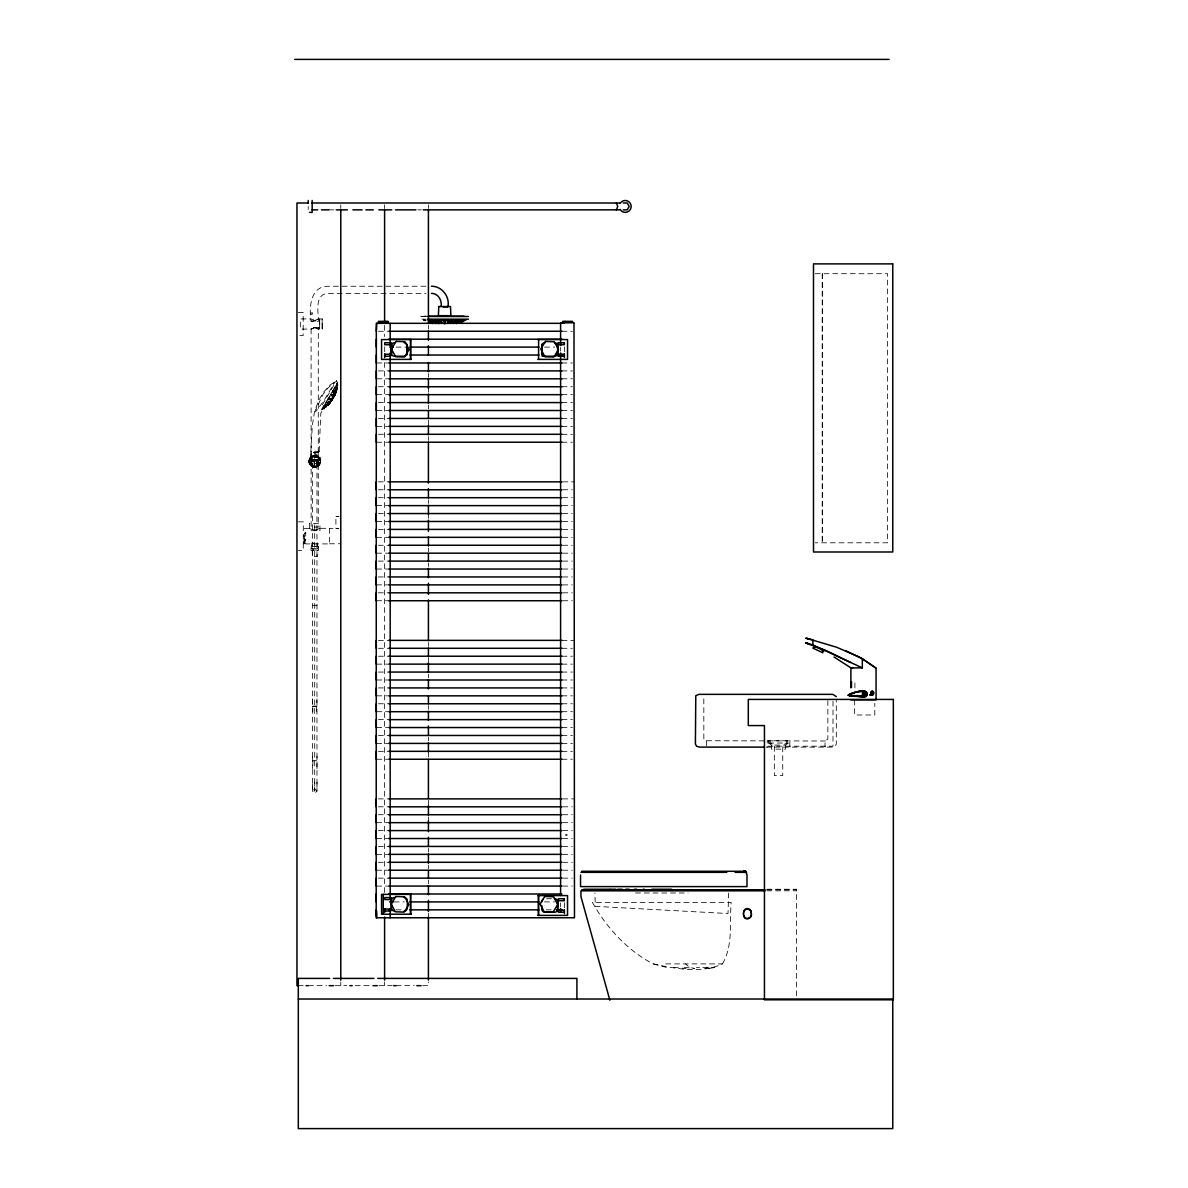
<?xml version="1.0" encoding="UTF-8"?>
<svg xmlns="http://www.w3.org/2000/svg" width="1188" height="1188" viewBox="0 0 1188 1188"><rect width="100%" height="100%" fill="white"/><g stroke="black" fill="none" stroke-linecap="round" stroke-linejoin="round"><path stroke-width="0.75" stroke-dasharray="5 3.75" d="M332.284 399.48L329.462 398.93L333.056 398.782L331.615 398.975L331.259 400.668L331.363 398.648M425.957 316.216L420.894 316.498L420.894 319.186L426.284 319.186M833.011 701.217L832.996 746.183L766.29 746.183M854.662 699.866L854.662 714.983L874.799 714.983L874.799 703.222M424.755 319.275L424.755 320.715L425.972 320.715M303.282 543.599L304.692 543.614L304.707 540.095L305.509 540.169L305.732 543.911L329.477 543.911L329.477 528.318L320.077 528.318L315.488 530.457L309.326 528.318L303.282 528.63M319.171 451.277L320.79 413.261L337.481 383.085L336.516 380.635L329.863 385.15L323.567 392.174L318.696 400.282L314.612 411.345L312.34 425.319L310.87 451.277L319.171 451.277L316.424 451.277M318.102 465.057L318.31 458.033L318.8 464.449L317.33 465.83C304.781 465.904 317.181 467.73 318.8 464.449C320.641 460.588 318.607 455.865 314.063 456.37A4.039 2.51 -0.9 0 0 313.276 456.534C308.301 456.801 312.786 471.101 311.598 461.746C309.741 448.871 312.919 467.433 310.914 465.904L314.701 467.285L317.671 466.468L315.756 467.181M308.984 460.276L312.429 456.058C311.033 453.044 318.384 453.044 316.988 456.058L317.671 456.4M319.305 457.826L318.087 456.667L319.29 465.057L317.79 466.394C325.631 455.346 314.954 452.376 317.79 466.394L313.32 467.107L310.038 464.968L309.415 463.914L312.459 466.825L308.984 462.592L311.33 466.216L311.523 456.563L309.37 459.073L308.999 462.726L311.33 466.216L310.439 457.454L311.523 456.563L310.558 458.464L310.499 457.395L313.261 455.776L316.988 456.058L314.33 455.613L315.087 455.628M331.675 394.268C330.962 394.03 332.967 396.614 333.739 396.955M317.775 465.161L317.879 457.751L313.276 456.534M317.805 463.186L318.948 458.657L317.048 456.979L319.216 459.162L317.805 463.186L319.216 459.162L318.503 458.241L317.671 461.404L319.216 459.177L318.31 458.033M322.26 324.012L322.26 328.868M312.429 456.058L316.186 455.791L318.874 457.35C320.107 459.192 310.38 454.752 316.454 456.638L316.305 466.275L314.018 466.483L314.063 456.37L311.137 457.796L311.36 465.117L310.187 463.706L311.791 462.83L311.538 457.826L309.578 461.018A4.945 4.945 0 0 0 310.053 463.617L310.944 464.924L309.578 461.018M318.31 452.242L310.944 452.405L311.479 461.271L317.939 461.271L318.339 451.277M311.211 458.108L311.36 465.117L311.538 457.826L311.731 461.404L310.187 463.706L311.702 465.206L311.583 457.395M337.451 385.922C336.397 385.833 336.605 385.105 337.318 385.907M317.33 465.83L317.582 457.231L315.562 456.459M336.278 390.421C337.347 389.723 334.407 389.59 337.258 389.337M335.788 390.154C336.1 388.788 337.125 390.124 337.244 389.397M728.69 892.975L728.006 913.542L595.322 906.34L594.891 892.975M336.234 387.065C338.521 389.486 335.001 386.709 336.308 388.134M336.709 384.986C339.694 386.843 335.714 382.818 337.244 385.239M335.075 389.753L336.13 390.317L335.09 389.189M336.293 390.02L337.05 390.213M337.823 384.719L337.778 385.61M315.503 327.517L311.093 329.091L300.326 329.091L300.326 318.933L311.033 318.933L314.701 320.508L318.369 318.933L322.186 318.948L322.186 329.076L319.646 328.972L319.706 323.7M333.457 392.292C335.402 390.659 334.288 393.941 333.977 392.575M325.913 406.118C323.582 405.063 327.502 406.667 325.022 406.608M330.368 399.123L330.932 398.366L332.016 400.653M319.661 324.473L319.706 322.052M333.546 392.411L333.769 391.476M319.661 322.765L319.706 319.557M333.932 390.362L334.556 391.149M310.023 464.939L308.865 461.434L310.439 457.454L309.37 459.073M334.853 395.04L334.437 394.357C334.689 396.391 334.199 394.208 335.521 393.243M334.199 391.09L333.249 390.986L334.051 390.481M330.576 398.693L329.507 399.435L329.046 398.218M334.467 391.416L333.576 390.169L333.65 391.149M330.828 399.51L332.195 399.287M334.734 394.654C336.442 394.639 333.486 392.53 335.744 393.495C333.709 393.466 336.694 396.584 335.046 392.946L335.476 393.376M336.753 390.674L336.486 389.575M336.575 386.59L337.511 388.001M334.897 391.476C336.932 390.51 336.189 393.599 335.194 390.629M332.076 399.628L330.472 398.737M332.536 399.049L330.502 398.574M320.552 461.434A5.851 5.851 0 0 1 311.791 466.498A5.851 5.851 0 0 1 311.791 456.37A5.851 5.851 0 0 1 320.552 461.434L319.379 464.939L316.958 466.825L320.003 463.914L319.379 464.939L320.448 460.38L318.206 456.756L315.087 455.613M331.541 395.604C333.412 398.589 332.685 395.218 333.62 397.208M327.546 405.167L326.225 404.544M336.219 388.372L335.061 387.852L336.174 387.57C333.62 387.258 337.021 387.823 335.58 388.134M332.892 397L332.521 395.604L332.031 396.243M304.707 540.095L303.282 543.748L305.732 543.911M334.838 392.545L333.858 391.58M333.472 396.376L332.521 395.604M336.219 391.179C336.056 392.189 334.764 392.426 336.694 391.55M337.229 388.417L336.278 387.11M335.506 391.283L336.308 392.53M336.219 392.679L335.105 391.283M305.509 540.169L304.098 540.124L303.282 543.748L305.509 543.673M334.927 393.837L335.194 393.035M319.661 321.25L319.661 320.121M335.877 393.05L335.58 393.792L335.328 392.738M326.863 402.049C326.269 404.841 328.898 401.039 326.284 402.777M334.719 395.916L333.65 395.366L334.615 396.139M334.363 396.54C333.739 394.089 333.056 396.48 334.481 396.183M329.061 404.752C328.066 402.331 329.492 405.776 328.126 403.222M327.606 402.034L329.893 403.326L328.928 402.687M331.601 399.376L332.774 399.331M334.764 394.758C334.778 394.134 332.803 393.139 335.981 393.599M328.2 402.554L328.601 401.886M335.239 394.876L333.59 394.906L334.734 395.277M332.878 395.827L333.412 397.223M332.61 399.495L332.12 398.203L332.135 399.257M311.39 464.894L310.187 463.706L311.301 465.057L310.187 463.706L311.731 461.404M335.12 395.307L333.605 394.713M336.1 391.802L335.105 390.704M333.011 397.713L332.967 396.644M854.885 687.837L854.885 680.189M333.858 397.46L332.833 396.198L333.531 396.985M330.992 399.287L328.928 398.203L329.997 399.138M335.759 393.985L335.224 395.099M337.481 383.085L321.547 409.325L321.369 411.464L324.933 404.826M330.101 403.163L329.15 402.584M332.477 395.827L332.402 394.891M334.823 393.376L334.571 395.114M332.031 395.025L330.917 394.817L332.536 395.322M333.739 397.698L332.536 397.386L333.843 397.312M333.873 396.228L333.798 395.188L333.977 395.96M334.496 396.376L333.427 395.99L334.749 395.797M330.338 401.856C327.027 399.747 331.556 404.172 329.388 401.024M310.974 312.993L312.355 312.696L312.355 314.315L311.063 314.33L311.063 312.711M334.274 391.788L335.64 393.703M319.661 318.978L319.572 329.091L313.914 327.517L318.191 329.002M330.784 401.499C330.843 400.772 330.947 402.361 330.591 400.935L330.368 401.381C329.477 398.975 332.788 402.197 330.368 401.381L330.264 400.49M311.538 457.826L309.667 462.162L309.652 461.211M330.873 401.633C328.853 401.678 331.808 403.564 329.596 401.529M334.927 395.099L331.274 401.44L330.205 400.801L333.843 394.505L334.927 395.099L331.274 401.44L330.205 400.801L331.274 401.44M333.635 393.688L333.991 392.827M331.764 400.905L330.873 399.302M722.438 963.899C733.219 945.559 729.551 922.883 731.14 902.449L592.441 902.449C606.637 927.754 627.264 950.281 653.058 963.899C675.126 968.665 701.366 973.863 722.438 963.899L665.087 963.899M322.988 408.494C325.245 410.365 323.284 406.697 323.314 408.761M324.354 407.588L323.893 408.39M328.541 398.886L329.017 398.114L330.041 398.752L329.254 399.109M322.423 404.737L336.516 380.635M323.908 407.276C324.948 409.444 323.225 407.261 324.19 408.434M310.558 458.464L311.39 457.558L312.028 465.666L311.419 457.529M330.457 403.148L330.175 402.079M317.835 461.256L319.216 459.177M330.62 402.851L330.516 402.168M329.388 404.291C329.343 401.9 330.309 405.182 328.259 403.831M329.715 402.212L330.19 401.603M327.071 405.375C325.705 403.519 329.15 407.425 327.829 404.959M331.541 400.193L330.784 400.356L331.779 399.955M326.21 404.841L327.71 404.974M327.205 403.222L326.804 402.257L327.843 402.881M331.898 395.069L330.903 394.817L332.298 395.159M328.185 403.326L329.15 403.92L327.532 403.905M331.17 399.079L332.076 398.708M329.685 403.875L328.898 403.935M318.488 465.904L319.29 465.057M332.432 399.257L332.581 398.485M324.859 405.509L326.18 406.326M318.503 464.85L315.414 466.498L312.325 465.948M330.457 401.381L330.442 400.445L330.65 401.173M329.002 404.113L328.23 404.039M328.348 405.242L327.264 405.568M314.701 455.657L310.023 457.929L312.815 455.91L316.602 455.91L314.701 455.598L318.206 456.756L320.448 460.38L317.151 456.207L320.27 460.647L318.503 457.083L320.211 459.489M311.791 545.856L311.301 546.332C309.533 550.49 319.884 550.49 318.102 546.332L311.791 545.856L311.791 543.094L317.627 543.094L317.627 545.856M310.023 457.929L313.558 455.702M304.707 533.427L305.732 532.447L305.732 539.827L304.247 538.773L304.247 533.457L305.732 532.402C303.608 533.011 303.326 538.09 305.732 539.783L304.707 538.803M328.096 405.732L326.641 405.583M328.215 405.346L327.368 405.375M331.11 398.93L331.898 399.094M324.725 407.128L325.928 407.603M316.973 768.591L316.973 756.251M768.666 741.03L768.666 743.049L771.487 745.084L785.58 745.084L788.401 743.049L788.401 741.03M310.825 457.053L313.053 455.836M320.018 528.363L313.914 530.457L309.326 528.318M330.962 398.901L329.789 398.351M324.131 408.88L323.997 408.954M318.236 319.037L314.701 320.508L311.182 319.037M311.226 329.002L314.701 327.576M312.8 456.712L311.954 457.142M312.429 698.782L312.889 711.345M316.528 706.578L312.429 706.311L316.973 706.311L314.701 705.865M318.072 466.231L316.097 467.107M329.239 398.47L330.056 398.767M333.383 396.02L334.17 395.797M334.184 394.55L335.402 394.594L334.392 394.089M704.796 968.502L708.404 967.344M328.868 401.529L330.635 401.93L330.635 400.831M326.358 402.687L327.249 403.029M312.429 756.251L312.429 768.591M312.889 760.632L312.429 791.06L314.701 793.332L316.973 791.06L316.973 459.786L312.429 459.786L312.429 760.751L316.528 760.632M332.447 398.619L332.135 399.168M312.429 605.331L316.973 605.331M333.65 394.891L334.392 394.698M316.305 466.275L312.786 466.156M708.805 968.502L715.621 967.344M313.825 705.895L312.889 706.578M825.378 741L705.256 740.748L703.845 738.995L703.816 696.554M335.016 391.491L336.011 391.609M313.157 543.436L314.701 543.272M335.907 516.409L338.832 516.409L335.907 516.409L335.907 528.422L338.654 528.497L329.477 528.437M313.691 466.424L314.701 466.364L314.404 456.489M421.695 316.439L426.7 316.142M313.825 706.756L315.577 706.712M314.3 453.994L315.845 454.054M329.477 543.792L339.753 543.748M328.824 209.86L336.234 209.86M417.656 209.86L421.413 209.86M815.235 273.715L887.599 273.715L887.599 542.797L815.235 542.797M425.883 286.234L327.858 286.234C310.023 286.412 308.954 308.345 311.033 321.309L318.369 321.309C318.592 312.607 314.107 294.297 327.858 293.377L425.883 293.377M298.307 312.489L303.178 312.489L303.178 335.536L298.307 335.536M420.894 316.498L428.423 316.439M423.596 319.186L423.596 320.24L426.017 320.24M311.137 320.983L318.28 320.983M378.408 331.259L387.852 331.259M561.998 331.259L572.378 331.259M396.153 347.104L406.281 347.104M544.505 347.104L554.633 347.104M376.789 362.964L387.852 362.964M561.998 362.964L572.378 362.964M378.408 370.894L387.852 370.894M561.998 370.894L572.378 370.894M376.789 378.809L387.852 378.809M561.998 378.809L572.378 378.809M378.408 386.739L387.852 386.739M561.998 386.739L572.378 386.739M376.789 394.668L387.852 394.668M561.998 394.668L572.378 394.668M378.408 402.584L387.852 402.584M561.998 402.584L572.378 402.584M376.789 410.513L387.852 410.513M561.998 410.513L572.378 410.513M378.408 418.443L387.852 418.443M561.998 418.443L572.378 418.443M376.789 426.373L387.852 426.373M561.998 426.373L572.378 426.373M378.408 434.288L387.852 434.288M561.998 434.288L572.378 434.288M376.789 442.218L387.852 442.218M561.998 442.218L572.378 442.218M310.944 451.277L311.627 451.277M318.473 452.405L310.944 452.405L311.345 460.038M311.731 460.038L317.671 460.038M311.479 460.231L317.939 460.231M378.289 481.853L387.734 481.853M562.815 481.853L573.878 481.853M378.289 489.768L387.734 489.768M562.815 489.768L572.26 489.768M378.289 497.698L387.734 497.698M562.815 497.698L572.26 497.698M376.67 505.628L387.734 505.628M562.815 505.628L572.26 505.628M378.289 513.558L387.734 513.558M562.815 513.558L572.26 513.558M376.67 521.473L387.734 521.473M562.815 521.473L572.26 521.473M298.411 521.829L303.282 521.829L303.282 550.4L298.411 550.4M378.289 529.403L387.734 529.403M562.815 529.403L572.26 529.403M376.67 537.332L387.734 537.332M562.815 537.332L572.26 537.332M378.289 545.262L387.734 545.262M562.815 545.262L572.26 545.262M311.301 548.351L318.102 548.351M376.67 553.177L387.734 553.177M562.815 553.177L572.26 553.177M378.289 561.107L387.734 561.107M562.815 561.107L572.26 561.107M376.67 569.037L387.734 569.037M562.815 569.037L572.26 569.037M378.289 576.952L387.734 576.952M562.815 576.952L572.26 576.952M376.67 584.882L387.734 584.882M562.815 584.882L572.26 584.882M378.289 592.812L387.734 592.812M562.815 592.812L572.26 592.812M376.67 600.742L387.734 600.742M562.815 600.742L572.26 600.742M378.408 640.362L387.852 640.362M561.998 640.362L573.997 640.362M378.408 648.292L387.852 648.292M561.998 648.292L572.378 648.292M378.408 656.221L387.852 656.221M561.998 656.221L572.378 656.221M376.789 664.137L387.852 664.137M561.998 664.137L572.378 664.137M378.408 672.066L387.852 672.066M561.998 672.066L572.378 672.066M376.789 679.996L387.852 679.996M561.998 679.996L572.378 679.996M378.408 687.926L387.852 687.926M561.998 687.926L572.378 687.926M376.789 695.841L387.852 695.841M561.998 695.841L572.378 695.841M378.408 703.771L387.852 703.771M561.998 703.771L572.378 703.771M376.789 711.701L387.852 711.701M561.998 711.701L572.378 711.701M378.408 719.631L387.852 719.631M561.998 719.631L572.378 719.631M376.789 727.546L387.852 727.546M561.998 727.546L572.378 727.546M378.408 735.476L387.852 735.476M561.998 735.476L572.378 735.476M768.666 743.049L788.401 743.049M376.789 743.406L387.852 743.406M561.998 743.406L572.378 743.406M766.008 747.118L832.09 747.118L835.075 746.227L836.307 744.074L836.307 700.519M378.408 751.336L387.852 751.336M561.998 751.336L572.378 751.336M376.789 759.251L387.852 759.251M561.998 759.251L572.378 759.251M378.289 798.885L387.734 798.885M562.815 798.885L573.878 798.885M378.289 806.815L387.734 806.815M562.815 806.815L572.26 806.815M378.289 814.73L387.734 814.73M562.815 814.73L572.26 814.73M376.67 822.66L387.734 822.66M562.815 822.66L572.26 822.66M378.289 830.59L387.734 830.59M562.815 830.59L572.26 830.59M376.67 838.52L387.734 838.52M562.815 838.52L572.26 838.52M378.289 846.435L387.734 846.435M562.815 846.435L572.26 846.435M376.67 854.365L387.734 854.365M562.815 854.365L572.26 854.365M378.289 862.295L387.734 862.295M562.815 862.295L572.26 862.295M376.67 870.21L387.734 870.21M562.815 870.21L572.26 870.21M378.289 878.14L387.734 878.14M562.815 878.14L572.26 878.14M376.67 886.07L387.734 886.07M562.815 886.07L572.26 886.07M766.854 889.248L796.524 889.248L796.524 996.509M766.854 889.767L796.524 889.767M766.854 890.822L796.524 890.822M635.521 892.975L688.06 892.975M394.193 901.915L404.321 901.915M544.386 901.915L554.514 901.915M396.035 909.845L402.48 909.845M546.228 909.845L551.752 909.845M696.376 967.344L699.584 967.344M702.791 967.344L714.82 967.344M298.203 985.669L304.47 985.669M308.375 985.669L326.626 985.669M335.046 985.669L346.733 985.669M355.153 985.669L371.265 985.669M378.868 985.669L392.114 985.669M396.02 985.669L414.256 985.669M422.69 985.669L428.423 985.669L428.423 981.956M546.525 898.752L554.44 898.752M311.404 464.909L310.187 463.706L312.028 465.666M304.692 543.614L305.271 540.139M322.423 409.4L322.2 409.563M673.507 967.344L686.174 968.502M684.333 967.344L694.772 968.502L689.56 967.344L685.535 963.899M331.333 398.916L330.932 398.366M334.303 394.52L334.793 394.817M331.066 401.217L330.531 402.108M329.343 402.346L330.413 402.762M335.655 391.179L335.476 391.743M653.459 963.899L666.29 967.344M326.893 405.346L326.923 406.073M318.874 457.35L319.379 457.929L317.151 456.207L319.676 458.509M423.596 320.24L425.304 320.834M311.731 466.468L313.647 467.181M313.261 467.107L311.315 466.171M316.142 455.776L318.354 456.905M315.845 455.776L318.206 456.756M334.155 393.599L335.669 394.357M333.412 390.436L334.303 390.822M335.254 387.526L336.62 387.971M324.487 405.88L325.378 406.281M329.982 399.227L329.462 398.93M316.29 456.044L317.745 456.712M315.845 467.107A5.777 5.777 0 0 1 312.266 466.676L309.726 464.374L309.147 462.236L310.454 465.102L313.112 466.825M336.546 385.001L337.437 385.476M334.63 394.223L333.709 393.688M334.051 392.679L333.472 391.981M332.061 395.871L331.511 395.366M324.963 406.593L326.626 406.771L325.557 406.905M329.432 401.099L330.398 401.678M335.179 389.694L336.204 390.258M327.546 403.801L328.586 404.351M333.709 392.248L334.734 392.812M333.828 393.54L334.808 394.089M330.858 400.208L331.838 400.742M325.141 406.415L326.24 406.341M316.528 711.345L316.973 698.782M332.373 396.064L333.353 396.629M331.779 398.633L332.744 399.183M329.551 398.633L330.62 399.242M336.798 387.422L337.169 388.58L336.159 387.318M331.645 395.025L332.699 395.634M332.18 395.767L333.204 396.361M332.892 396.926L333.709 397.52M331.972 398.544L332.922 399.109M330.813 398.752L331.794 399.317M327.843 401.737L328.734 401.9M333.605 391.639L334.645 392.263M333.798 392.976L335.224 393.971M332.165 400.43L331.289 399.703L331.497 400.43M331.333 401.188L330.442 400.445M328.185 401.811L329.18 402.42M326.076 405.925L324.71 405.509M331.853 394.787L332.506 395.114M311.657 466.156L312.266 466.676L309.726 464.374M706.578 740.956L706.682 747.118M318.889 458.523L318.087 456.667M310.914 464.85L311.33 466.216M332.803 396.109L332.967 397.163M334.868 392.693L335.075 393.525M311.598 461.746L311.791 462.83M308.865 461.434L309.177 463.335M311.078 451.277L311.093 452.242M827.858 700.549L827.858 738.995L825.036 741.03L825.007 747.118M822.423 273.715L822.423 542.797M822.185 273.715L822.185 542.797M789.842 747.118L789.842 740.777L767.225 740.777L767.225 747.118M787.005 740.777L787.005 743.049L782.744 745.084L782.744 775.526L774.324 775.526L774.324 745.084L770.062 743.049L770.062 740.777M785.58 745.084L785.58 749.138L771.487 749.138L771.487 745.084M564.389 346.792L564.389 352.183M564.389 902.791L564.389 908.181M560.602 347.401L560.602 351.113M560.602 902.954L560.602 906.667M428.423 204.841L428.423 208.553M428.423 325.408L428.423 329.106M428.423 373.626L428.423 377.339M428.423 388.461L428.423 392.174M428.423 405.153L428.423 408.865M428.423 419.988L428.423 425.556M428.423 436.679L428.423 440.392M428.423 499.747L428.423 503.46M428.423 514.582L428.423 518.295M428.423 547.965L428.423 551.678M428.423 562.8L428.423 566.513M428.423 642.56L428.423 646.257M428.423 657.395L428.423 662.963M428.423 674.086L428.423 677.799M428.423 705.613L428.423 709.325M428.423 737.139L428.423 740.852M428.423 751.974L428.423 757.543M428.423 800.207L428.423 805.761M428.423 816.899L428.423 820.611M428.423 848.425L428.423 852.138M428.423 865.116L428.423 868.829M428.423 879.952L428.423 883.664M428.423 913.334L428.423 917.047M384.6 204.841L384.6 208.553M384.6 325.408L384.6 336.531M384.689 346.792L384.689 352.183M384.6 362.503L384.6 892.945M384.6 981.956L384.6 985.669M340.778 204.841L340.778 208.553M340.778 981.956L340.778 985.669M322.186 318.948L322.186 329.076M316.973 782.179L316.973 791.06L314.701 788.773L312.429 791.06L312.429 782.179M314.701 524.71L314.701 791.06L314.701 782.179M308.197 206.43L308.197 209.4M312.31 456.86L312.296 463.513L317.122 463.513L317.107 456.86L312.31 456.86M312.31 549.97L312.296 556.637L317.122 556.637L317.107 549.97L312.31 549.97M318.399 546.406L318.384 550.46L311.004 550.46L311.004 546.406L318.399 546.406M309.489 523.581L309.429 530.724L319.973 530.724L319.914 523.581L309.489 523.581M337.11 383.16C337.407 393.748 331.333 404.276 322.007 409.296L337.11 383.16M315.845 409.712L315.548 411.835L324.086 400.371L334.942 381.972L328.304 387.659L323.062 394.238L315.845 409.712M309.726 458.509L309.311 459.192L310.9 457.083L309.726 458.509M318.325 327.517L311.093 327.517L311.137 527.056L318.28 527.056L318.28 327.383M319.765 460.706L318.399 458.375L319.75 460.706"/><path stroke-width="1.5" d="M807.127 638.476L836.5 647.193L858.271 656.578L862.325 658.776L862.325 667.879L812.889 644.965L812.889 639.842L806.162 638.253M834.021 656.979L850.89 667.864L850.89 687.837M851.484 681.66L851.484 687.347M462.741 320.344L462.295 321.978L462.637 320.344M434.066 321.77L433.828 320.418M455.375 321.948C454.276 317.508 457.469 323.166 455.078 321.978M435.877 321.309L435.357 323.299L436.174 323.448L436.159 321.295M440.971 321.978L440.986 320.478M448.515 321.74L448.128 320.463M431.11 321.102L431.348 322.661L430.561 320.938M439.04 321.918L438.966 323.492L438.714 321.978M437.436 321.77L436.932 320.225M452.183 321.948L452.45 320.255L451.633 320.344M462.295 320.255L461.523 321.978L462.31 320.211M437.451 321.978L437.466 320.478M452.197 321.74L452.212 320.211M429.299 321.978L429.18 320.344M429.611 322.72L429.833 321.235M431.199 322.542L431.214 321.027M432.729 323.448L432.684 321.859M439.011 323.433L438.818 321.844M441.104 321.77L440.6 320.225M448.648 321.948L448.515 320.211M458.538 322.542L458.553 321.027M460.573 320.344L460.157 321.859M434.244 321.978L434.08 320.255M455.553 321.74L455.568 320.211M462.295 321.978L463.127 320.211M430.858 320.211L431.482 321.978L431.482 320.344M458.405 321.859L458.464 320.211L457.84 321.978M431.482 321.978L431.511 320.478L431.586 321.948M438.803 322.809L438.818 321.146M444.951 321.77C443.733 317.82 445.441 323.047 444.267 321.859M444.951 322.616L444.965 320.255M455.643 321.859L455.672 320.344M462.652 321.859L463.023 320.255M430.338 322.75L430.011 321.295L429.714 322.75M438.966 323.492L438.996 321.978M448.767 321.77L448.797 320.255M437.644 321.859L437.451 320.255M452.405 321.77L452.45 320.255M452.39 321.859L452.435 320.344M438.907 322.765L438.951 321.235M445.069 322.542L445.099 320.344M448.812 321.859L448.856 320.344M455.687 321.71L455.746 320.255M447.98 306.534C449.866 296.495 441.832 286.07 431.422 286.234M870.18 694.98L871.324 693.02M873.596 693.584C874.368 691.743 871.725 689.842 870.997 692.277C869.527 696.673 877.011 693.614 871.279 693.584M872.289 692.456C872.72 694.817 871.086 691.223 872.601 692.812M743.45 913.854L743.614 912.176M751.38 913.527C752.598 919.215 743.747 921.101 743.614 914.864M404.143 342.753A3.163 3.163 0 0 1 407.306 345.916L407.202 353.876L407.202 344.891M541.773 345.916L542.203 344.342L541.876 353.876A3.163 3.163 0 0 0 544.936 356.222M407.306 353.059A3.163 3.163 0 0 1 404.143 356.222L394.431 356.222A3.163 3.163 0 0 1 391.253 353.059L391.431 344.891L391.431 353.876M863.602 696.747L863.141 696.821A39.635 39.635 0 0 0 850.103 696.005L849.093 695.426L863.572 696.911A2.97 2.97 0 0 0 867.225 694.356A2.97 2.97 0 0 0 864.225 691.06L863.75 691.074A39.635 39.635 0 0 0 849.613 694.104C846.94 696.123 861.196 688.995 863.973 691.06M743.614 912.518L743.97 910.944M751.217 914.864C751.068 918.829 745.262 920.091 743.97 916.096M866.691 695.025L865.725 691.861L862.815 691.861M616.438 209.86L617.745 206.43L616.438 202.999M814.374 646.599L812.874 648.113L822.928 652.806M743.97 911.285C744.906 906.771 751.365 908.196 751.217 912.518M866.438 695.485C858.137 698.024 830.249 692.96 864.181 696.599A2.614 2.614 0 0 0 866.884 694.044L866.705 694.861L866.839 694.03A2.614 2.614 0 0 0 864.225 691.416L856.771 691.891L849.613 694.104M744.609 910.201L747.415 908.701L750.237 910.201M459.919 320.463L460.008 321.978M457.915 322.631L457.929 321.146M450.401 322.765C452.346 322.483 449.109 323.418 450.371 321.235M444.178 323.745L445.114 323.73M459.504 322.765L459.711 322.705M428.586 320.211L429.343 321.948M460.365 321.918L460.246 320.433M458.42 320.344L458.123 321.948M863.869 692.396C867.151 695.277 861.478 696.955 864.671 692.396M864.567 695.678L863.958 695.678M447.876 322.75L447.876 320.998M450.727 323.329L450.742 323.492M444.965 320.433L444.223 320.344M864.225 691.416L863.75 691.461A2.614 2.614 0 0 0 862.414 692.173M444.654 323.27L444.654 320.211M850.979 667.864L862.325 667.879M851.113 667.849L852.984 667.745M850.103 696.005L863.141 696.821M294.669 59.4L889.099 59.4M308.375 202.999L296.955 202.999L296.955 985.669L298.203 985.669M311.88 202.999L619.423 202.999M623.255 202.999L627.219 202.999L629.195 206.43L627.219 209.86L623.255 209.86M312.162 209.86L317.716 209.86M321.428 209.86L328.824 209.86M336.219 209.86L347.342 209.86M352.895 209.86L362.162 209.86M365.83 209.86L373.27 209.86M378.824 209.86L391.788 209.86M395.485 209.86L415.859 209.86M423.255 209.86L619.423 209.86M309.519 212.37L312.162 212.37L312.162 200.475M443.124 306.86L447.653 306.86M428.883 316.216L464.003 316.216M427.843 316.498L468.428 316.498M427.843 319.186L468.428 319.186M428.363 320.24L465.755 320.24M428.541 320.715L464.567 320.715M378.319 321.354L388.194 321.354M562.592 321.354L572.468 321.354L572.468 322.334L562.592 322.334M378.319 322.334L388.194 322.334M561.078 322.705L573.982 322.705M561.998 323.329L376.314 323.329L376.195 917.775L574.472 917.775L573.997 323.329M376.314 331.259L376.789 323.329M388.788 331.259L561.998 331.259M376.314 339.189L376.314 347.104M388.788 339.189L561.998 339.189M411.241 339.575L381.556 339.575L381.556 359.4L411.241 359.4M537.837 339.575L567.537 339.575L567.537 359.4L537.837 359.4M389.694 347.104L393.376 347.104M409.964 347.104L538.981 347.104M542.203 353.876L541.773 353.059M384.719 354.247L390.659 354.247L390.659 356.222L384.719 356.222M564.359 354.247L558.419 354.247L558.419 356.222L564.359 356.222M376.314 355.034L376.314 362.964M409.964 355.034L538.981 355.034M557.41 355.034L561.998 355.034M388.788 362.964L561.998 362.964M376.314 370.894L376.314 378.809M388.788 370.894L561.998 370.894M388.788 378.809L561.998 378.809M376.314 386.739L376.314 394.668M388.788 386.739L561.998 386.739M388.788 394.668L561.998 394.668M376.314 402.584L376.314 410.513M388.788 402.584L561.998 402.584M388.788 410.513L561.998 410.513M376.314 418.443L376.314 426.373M388.788 418.443L561.998 418.443M388.788 426.373L561.998 426.373M376.314 434.288L376.314 442.218M388.788 434.288L561.998 434.288M388.788 442.218L561.998 442.218M376.195 481.853L376.195 489.768M388.669 481.853L561.879 481.853M388.669 489.768L561.879 489.768M376.195 497.698L376.195 505.628M388.669 497.698L561.879 497.698M388.669 505.628L561.879 505.628M376.195 513.558L376.195 521.473M388.669 513.558L561.879 513.558M388.669 521.473L561.879 521.473M376.195 529.403L376.195 537.332M388.669 529.403L561.879 529.403M388.669 537.332L561.879 537.332M376.195 545.262L376.195 553.177M388.669 545.262L561.879 545.262M388.669 553.177L561.879 553.177M376.195 561.107L376.195 569.037M388.669 561.107L561.879 561.107M388.669 569.037L561.879 569.037M376.195 576.952L376.195 584.882M388.669 576.952L561.879 576.952M388.669 584.882L561.879 584.882M376.195 592.812L376.195 600.742M388.669 592.812L561.879 592.812M388.669 600.742L561.879 600.742M376.314 640.362L376.314 648.292M388.788 640.362L561.998 640.362M388.788 648.292L561.998 648.292M376.314 656.221L376.314 664.137M388.788 656.221L561.998 656.221M388.788 664.137L561.998 664.137M376.314 672.066L376.314 679.996M388.788 672.066L561.998 672.066M388.788 679.996L561.998 679.996M376.314 687.926L376.314 695.841M388.788 687.926L561.998 687.926M872.527 693.376L871.591 693.584L871.725 692.456M871.131 694.119L873.447 694.119M870.893 694.534L873.21 694.534M869.779 694.95L872.883 694.832M388.788 695.841L561.998 695.841M850.89 699.866L876.061 699.866L876.061 668.161L862.325 658.776L845.381 650.623M376.314 703.771L376.314 711.701M388.788 703.771L561.998 703.771M388.788 711.701L561.998 711.701M376.314 719.631L376.314 727.546M388.788 719.631L561.998 719.631M388.788 727.546L561.998 727.546M376.314 735.476L376.314 743.406M388.788 735.476L561.998 735.476M388.788 743.406L561.998 743.406M764.181 747.118L699.613 747.118L696.628 746.227L695.396 744.074L695.782 695.723L698.915 694.356L832.788 694.356L836.293 696.584M376.314 751.336L376.314 759.251M388.788 751.336L561.998 751.336M388.788 759.251L561.998 759.251M376.195 798.885L376.195 806.815M388.669 798.885L561.879 798.885M388.669 806.815L561.879 806.815M376.195 814.73L376.195 822.66M388.669 814.73L561.879 814.73M388.669 822.66L561.879 822.66M376.195 830.59L376.195 838.52M388.669 830.59L561.879 830.59M565.74 834.986L566.899 834.986M388.669 838.52L561.879 838.52M376.195 846.435L376.195 854.365M388.669 846.435L561.879 846.435M388.669 854.365L561.879 854.365M376.195 862.295L376.195 870.21M388.669 862.295L561.879 862.295M388.669 870.21L561.879 870.21M581.734 871.279L745.797 871.279L746.985 874.977L746.985 886.604L580.546 886.604L580.546 874.977M580.947 872.334L726.774 872.334M735.105 872.334L746.599 872.334M376.195 878.14L376.195 886.07M388.669 878.14L561.879 878.14M388.669 886.07L561.879 886.07M583.724 889.248L609.949 889.248M610.276 889.248L615.904 889.248M617.805 889.248L622.2 889.248M625.72 889.248L629.209 889.248M634.437 889.248L636.575 889.248M643.154 889.248L644.267 889.248M651.885 889.248L671.591 889.248M581.734 889.767L764.998 889.767M764.998 890.822L580.947 890.822L580.947 896.643L609.875 1000.207M376.195 894L376.195 901.915M388.669 894L561.879 894M411.241 894.386L381.556 894.386L381.556 914.211L411.241 914.211M537.837 895.574L567.537 895.574L567.537 915.399L537.837 915.399M389.575 901.915L393.258 901.915M409.845 901.915L538.862 901.915M384.719 909.058L390.659 909.058L390.659 911.033L384.719 911.033M376.195 909.845L376.67 917.775M388.669 909.845L392.352 909.845M409.845 909.845L538.862 909.845M556.355 909.845L561.879 909.845M564.359 910.246L558.419 910.246L558.419 912.221L564.359 912.221M329.67 978.407L298.307 978.407L298.307 1128.6L892.752 1128.6L892.752 999.019L298.307 999.019M333.368 978.407L373.953 978.407M377.65 978.407L576.908 978.407L576.908 999.019M306.044 985.669L308.375 985.669M329.135 985.669L333.486 985.669M349.866 985.669L352.197 985.669M372.958 985.669L377.309 985.669M393.688 985.669L396.02 985.669M416.78 985.669L421.131 985.669M435.402 323.255L436.219 323.403M431.422 293.377C438.268 293.273 442.04 300.401 441.179 306.534M856.682 695.47L863.231 696.435A2.614 2.614 0 0 1 862.072 695.455L863.275 696.45M432.387 323.388L432.387 321.859L432.952 323.492M859.978 695.812L863.231 696.435M432.031 321.785L432.506 323.403M805.85 638.194L807.766 638.624M808.122 643.495L805.598 642.916L825.541 650.311L850.43 662.414M805.776 642.96L812.889 644.965M430.026 322.824L429.254 322.616L430.398 322.735M808.479 638.788L809.28 638.981M743.822 870.745L745.797 871.279M813.676 646.391L817.79 647.787A5.435 1.173 25.5 0 1 820.641 649.183L823.626 651.276L822.571 650.46M430.784 322.542L430.605 320.894M429.581 322.542L429.492 321.146M862.325 658.776L875.987 668.101M750.861 910.944L751.38 913.854M743.45 913.527L743.614 915.206M432.09 321.8L432.12 323.329M450.49 321.309L450.519 322.809M444.342 320.255L444.371 321.948M450.49 321.146L450.519 322.676M433.739 320.211L433.769 321.74M435.536 321.235L435.565 322.765M438.342 321.933L438.357 323.448M461.701 320.433L461.731 321.948M451.856 320.478L451.871 321.978M437.11 320.211L437.125 321.74M458.212 321.102L458.226 322.616M440.793 320.211L440.807 321.74M428.853 320.255L428.853 321.77M431.17 320.255L431.17 321.77M565.146 321.354L564.062 323.329A1.767 0.891 -90 0 1 564.3 322.705A1.767 0.891 90 0 1 565.057 322.334M564.389 353.994L564.389 357.588M564.389 909.993L564.389 913.587M560.602 323.329L560.602 345.56M560.602 352.955L560.602 895.544M560.602 908.508L560.602 912.221M557.618 343.184L557.618 355.791M557.618 900.979L557.618 909.993M542.203 344.342L542.203 356.222L554.648 356.222A3.163 3.163 0 0 0 557.825 353.059L557.811 345.708A3.163 3.163 0 0 0 554.44 342.753M541.773 905.494L541.773 909.058A3.163 3.163 0 0 0 544.936 912.221L554.648 912.221A3.163 3.163 0 0 0 557.825 909.058L557.811 901.707A3.163 3.163 0 0 0 554.44 898.752M538.595 339.575L538.595 359.4M538.595 895.574L538.595 915.399M538.402 895.574L538.402 915.399M450.816 321.087L450.816 322.809M438.506 321.087L438.506 322.809M428.423 210.41L428.423 323.552M428.423 330.962L428.423 340.243M428.423 345.797L428.423 355.078M428.423 362.503L428.423 371.77M428.423 379.195L428.423 388.461M428.423 394.03L428.423 403.296M428.423 410.721L428.423 418.131M428.423 425.556L428.423 434.823M428.423 442.248L428.423 483.056M428.423 488.61L428.423 497.891M428.423 505.301L428.423 514.582M428.423 520.151L428.423 531.274M428.423 536.842L428.423 546.109M428.423 553.534L428.423 560.944M428.423 568.369L428.423 577.635M428.423 583.204L428.423 594.327M428.423 599.895L428.423 640.703M428.423 648.113L428.423 655.538M428.423 662.963L428.423 672.23M428.423 679.655L428.423 688.921M428.423 696.346L428.423 703.756M428.423 711.181L428.423 720.448M428.423 726.017L428.423 735.283M428.423 742.708L428.423 751.974M428.423 759.399L428.423 798.351M428.423 805.761L428.423 815.042M428.423 820.611L428.423 831.734M428.423 837.302L428.423 846.569M428.423 853.994L428.423 863.26M428.423 870.685L428.423 878.095M428.423 885.52L428.423 894.787M428.423 900.356L428.423 911.478M428.423 917.047L428.423 980.115M410.692 339.575L410.692 359.4M410.692 894.386L410.692 914.211M410.484 339.575L410.484 359.4M410.484 894.386L410.484 914.211M391.461 343.184L391.461 353.994M391.461 897.994L391.461 908.805M390.184 323.329L390.184 345.56M390.184 352.955L390.184 899.257M390.184 908.508L390.184 917.775M384.6 210.41L384.6 321.696M384.689 353.994L384.689 357.588M384.689 908.805L384.689 912.399M384.6 917.047L384.6 980.115M383.249 894.386L383.249 914.211M376.581 910.75L376.581 916.26M340.778 210.41L340.778 980.115M308.197 200.475L308.197 203.46M391.268 345.708A3.163 3.163 0 0 1 394.639 342.753M541.876 345.099A3.163 3.163 0 0 1 544.936 342.753M404.143 897.564A3.163 3.163 0 0 1 407.306 900.727L407.306 907.87A3.163 3.163 0 0 1 404.143 911.033M394.639 897.564A3.163 3.163 0 0 0 391.268 900.519L391.253 907.87A3.163 3.163 0 0 0 394.431 911.033M541.773 901.915A3.163 3.163 0 0 1 543.361 899.168M620.091 203.46A5.94 5.94 0 0 1 629.061 201.871A5.94 5.94 0 0 1 629.061 210.974A5.94 5.94 0 0 1 620.091 209.4M458.716 320.894L458.687 322.438L458.761 320.938M438.758 306.534L438.402 315.681L450.891 315.681L450.49 306.534L438.758 306.534M396.079 341.431L391.416 348.945L395.604 356.742L404.455 357.024L409.118 349.495L404.93 341.699L396.079 341.431M545.441 341.461L540.778 348.99L544.965 356.786L553.816 357.053L558.479 349.539L554.291 341.743L545.441 341.461M395.842 896.509L391.179 904.023L395.366 911.82L404.217 912.087L408.88 904.573L404.692 896.777L395.842 896.509M544.713 896.509L540.05 904.023L544.238 911.82L553.088 912.087L557.736 904.573L553.549 896.777L544.713 896.509M433.605 322.705L432.848 322.527L433.605 322.705M441.09 322.572L441.847 322.661L441.09 322.572M453.192 322.72L453.95 322.661L453.192 322.72M455.761 322.676L456.519 322.557L455.761 322.676M447.386 323.329L448.203 323.329L447.386 323.329M433.635 323.24L432.759 323.091L433.635 323.24M441.179 323.284L441.995 323.374L441.179 323.284M453.148 323.374L453.964 323.284L453.148 323.374M455.746 323.225L456.534 323.106L455.746 323.225M456.222 321.903L457.113 321.74L456.222 321.903M456.251 323.418L457.053 323.27L456.251 323.418M892.752 263.885L813.498 263.885L813.498 551.989L892.752 551.989L892.752 263.885M390.659 342.753L384.719 342.753L384.719 344.728L390.659 344.728L390.659 342.753M564.359 342.753L558.419 342.753L558.419 344.728L564.359 344.728L564.359 342.753M893.331 699.42L748.292 699.42L748.292 725.571L764.448 725.571L764.448 999.806L893.331 999.806L893.331 699.42M390.659 897.564L384.719 897.564L384.719 899.539L390.659 899.539L390.659 897.564M564.359 898.752L558.419 898.752L558.419 900.727L564.359 900.727L564.359 898.752M863.334 695.648A1.856 1.856 0 0 0 866.126 694.03A1.856 1.856 0 0 0 863.334 692.411A1.856 1.856 0 0 0 863.334 695.648M873.239 694.03A1.752 1.247 -90 0 0 872.334 691.282A1.752 1.247 -90 0 0 871.101 693.762A1.752 1.247 -90 0 0 873.239 694.03"/></g></svg>
